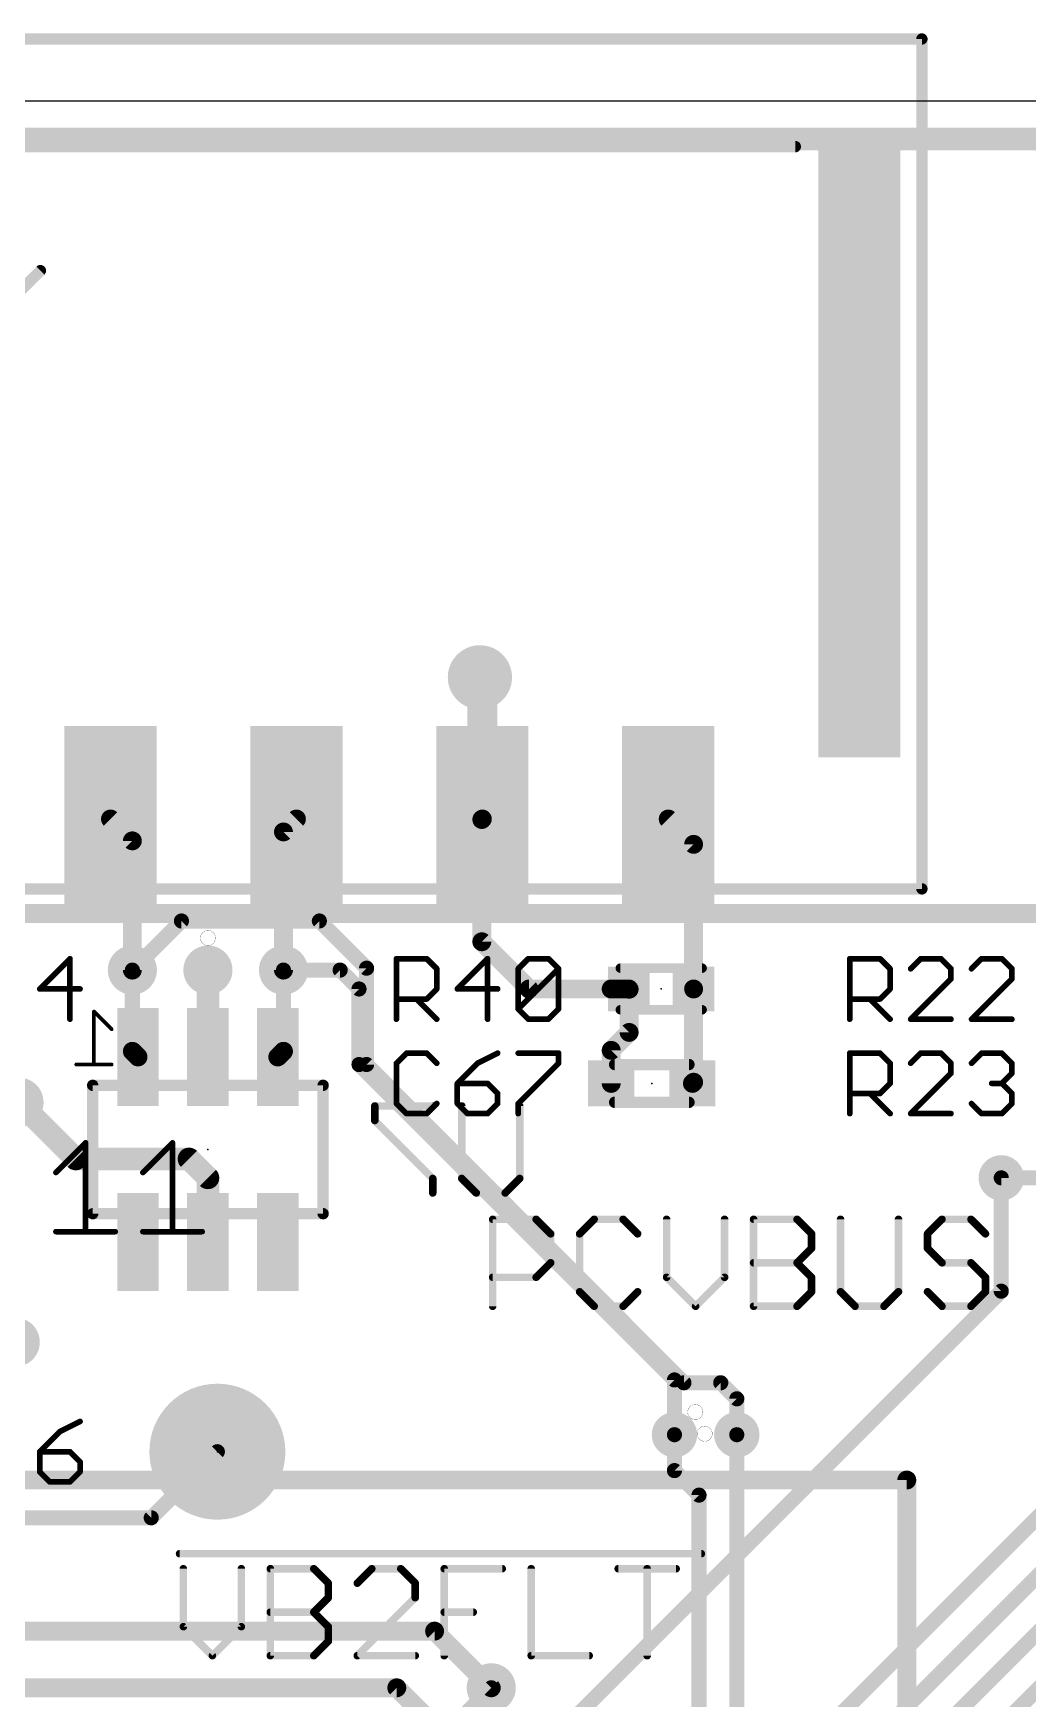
# Model space of a CAD drawing. Extents: x -18 to 144, y -21 to 125.
# Drawn here: x 61.41 to 74.78, y 83.93 to 106.32 of the extents above; entities that cross this region are included whole.
import ezdxf

# ---------------------------------------------------------------- set-up
doc = ezdxf.new("R2010")
doc.units = 0
for name, color, linetype in [('1', 22, 'CONTINUOUS'), ('114', 4, 'CONTINUOUS'), ('15', 23, 'CONTINUOUS'), ('16', 132, 'CONTINUOUS'), ('17', 1, 'CONTINUOUS'), ('18', 110, 'CONTINUOUS'), ('2', 110, 'CONTINUOUS'), ('20', 53, 'CONTINUOUS'), ('21', 253, 'CONTINUOUS'), ('22', 251, 'CONTINUOUS'), ('23', 53, 'CONTINUOUS'), ('24', 53, 'CONTINUOUS'), ('25', 253, 'CONTINUOUS'), ('27', 252, 'CONTINUOUS'), ('28', 251, 'CONTINUOUS')]:
    doc.layers.add(name, color=color, linetype=linetype)

# ---------------------------------------------------------------- blocks, each defined once
blk = doc.blocks.new('ROUNDP')
at = {"const_width": 0.5}
blk.add_lwpolyline([(0, -0.25, 1), (0, 0.25, 1), (0, -0.25)], format="xyb", dxfattribs=at)
blk = doc.blocks.new('RECT')
blk.add_solid([(-0.5, -0.5), (0.5, -0.5), (-0.5, 0.5), (0.5, 0.5)])
blk = doc.blocks.new('ROUNDV')
at = {"const_width": 0.5}
blk.add_lwpolyline([(0, -0.25, 1), (0, 0.25, 1), (0, -0.25)], format="xyb", dxfattribs=at)

msp = doc.modelspace()

# ---------------------------------------------------------------- linework, layer by layer
at = {"layer": '1'}
for points, const_width in [([(67.444, 97.6306), (67.4116, 97.663)], 0.4064), ([(67.444, 95.758), (67.444, 97.6306)], 0.4064), ([(62.738, 95.464), (62.444, 95.758)], 0.254), ([(64.77, 95.584), (64.944, 95.758)], 0.254), ([(67.437, 95.751), (67.444, 95.758)], 0.254), ([(67.437, 94.107), (67.437, 95.751)], 0.254), ([(70.285, 95.417), (69.944, 95.758)], 0.254), ([(64.77, 93.726), (64.77, 95.584)], 0.254), ([(62.738, 93.726), (62.738, 95.464)], 0.254), ([(70.285, 93.472), (70.285, 95.417)], 0.254), ([(68.072, 93.472), (67.437, 94.107)], 0.254), ([(64.77, 93.726), (65.532, 93.726)], 0.2032), ([(65.532, 93.726), (65.786, 93.472)], 0.2032), ([(65.786, 93.472), (65.786, 92.456)], 0.2032), ([(69.415, 93.472), (68.072, 93.472)], 0.254), ([(69.415, 93.472), (69.1769, 93.472)], 0.254), ([(69.4182, 93.4688), (69.415, 93.472)], 0.254), ([(69.4182, 92.8878), (69.4182, 93.4688)], 0.254), ([(70.285, 93.472), (70.285, 92.2179)], 0.254), ([(69.1769, 92.6465), (69.4182, 92.8878)], 0.254), ([(69.1769, 92.202), (69.1769, 92.6465)], 0.254), ([(65.786, 92.456), (70.0278, 88.2142)], 0.2032), ([(70.285, 92.2179), (70.2691, 92.202)], 0.254), ([(74.422, 90.932), (74.93, 90.932)], 0.2032), ([(70.0278, 88.2142), (70.0278, 87.4776)], 0.2032), ([(63.881, 87.249), (62.992, 86.36)], 0.2032), ([(62.992, 86.36), (58.3692, 86.36)], 0.2032)]:
    msp.add_lwpolyline(points, dxfattribs=dict(at, const_width=const_width))
for points, const_width in [([(67.4834, 97.7348, 1), (67.3398, 97.5912)], 0.2032), ([(67.5456, 97.6306, 1), (67.3424, 97.6306)], 0.2032), ([(67.3722, 97.5588, 1), (67.5158, 97.7024)], 0.2032), ([(62.4889, 95.8029, 1), (62.3991, 95.7131)], 0.127), ([(64.9889, 95.7131, 1), (64.8991, 95.8029)], 0.127), ([(67.3424, 95.758, 1), (67.5456, 95.758)], 0.2032), ([(67.5005, 95.751, 1), (67.3735, 95.751)], 0.127), ([(67.4889, 95.7131, 1), (67.3991, 95.8029)], 0.127), ([(69.9889, 95.8029, 1), (69.8991, 95.7131)], 0.127), ([(64.8335, 95.584, 1), (64.7065, 95.584)], 0.127), ([(64.7251, 95.6289, 1), (64.8149, 95.5391)], 0.127), ([(67.3921, 95.7959, 1), (67.4819, 95.7061)], 0.127), ([(62.8015, 95.464, 1), (62.6745, 95.464)], 0.127), ([(62.6931, 95.4191, 1), (62.7829, 95.5089)], 0.127), ([(70.3485, 95.417, 1), (70.2215, 95.417)], 0.127), ([(70.2401, 95.3721, 1), (70.3299, 95.4619)], 0.127), ([(67.4819, 94.1519, 1), (67.3921, 94.0621)], 0.127), ([(67.3735, 94.107, 1), (67.5005, 94.107)], 0.127), ([(62.6745, 93.726, 1), (62.8015, 93.726)], 0.127), ([(64.7065, 93.726, 1), (64.8335, 93.726)], 0.127), ([(64.77, 93.7768, 1), (64.77, 93.6752)], 0.1016), ([(65.5679, 93.7619, 1), (65.4961, 93.6901)], 0.1016), ([(65.532, 93.6752, 1), (65.532, 93.7768)], 0.1016), ([(65.8368, 93.472, 1), (65.7352, 93.472)], 0.1016), ([(65.7501, 93.4361, 1), (65.8219, 93.5079)], 0.1016), ([(68.072, 93.5355, 1), (68.072, 93.4085)], 0.127), ([(68.0271, 93.4271, 1), (68.1169, 93.5169)], 0.127), ([(69.1769, 93.5355, 1), (69.1769, 93.4085)], 0.127), ([(69.4599, 93.5169, 1), (69.3701, 93.4271)], 0.127), ([(69.4817, 93.4688, 1), (69.3547, 93.4688)], 0.127), ([(69.3733, 93.4239, 1), (69.4631, 93.5137)], 0.127), ([(69.415, 93.4085, 1), (69.415, 93.5355)], 0.127), ([(69.415, 93.4085, 1), (69.415, 93.5355)], 0.127), ([(70.3485, 93.472, 1), (70.2215, 93.472)], 0.127), ([(70.2215, 93.472, 1), (70.3485, 93.472)], 0.127), ([(69.3547, 92.8878, 1), (69.4817, 92.8878)], 0.127), ([(69.4631, 92.8429, 1), (69.3733, 92.9327)], 0.127), ([(69.2404, 92.6465, 1), (69.1134, 92.6465)], 0.127), ([(69.132, 92.6914, 1), (69.2218, 92.6016)], 0.127), ([(65.8219, 92.4919, 1), (65.7501, 92.4201)], 0.1016), ([(65.7352, 92.456, 1), (65.8368, 92.456)], 0.1016), ([(70.2242, 92.2469, 1), (70.314, 92.1571)], 0.127), ([(70.2215, 92.2179, 1), (70.3485, 92.2179)], 0.127), ([(70.3299, 92.173, 1), (70.2401, 92.2628)], 0.127), ([(69.1134, 92.202, 1), (69.2404, 92.202)], 0.127), ([(74.422, 90.9828, 1), (74.422, 90.8812)], 0.1016), ([(70.0786, 88.2142, 1), (69.977, 88.2142)], 0.1016), ([(69.9919, 88.1783, 1), (70.0637, 88.2501)], 0.1016), ([(63.9169, 87.2131, 1), (63.8451, 87.2849)], 0.1016), ([(69.977, 87.4776, 1), (70.0786, 87.4776)], 0.1016), ([(62.992, 86.3092, 1), (62.992, 86.4108)], 0.1016), ([(62.9561, 86.3959, 1), (63.0279, 86.3241)], 0.1016)]:
    msp.add_lwpolyline(points, format="xyb", dxfattribs=dict(at, const_width=const_width))
at = {"layer": '114', "const_width": 0.0025}
for points in [[(63.754, 94.0562, 1), (63.754, 94.2594, 1), (63.754, 94.0562)], [(70.3072, 87.6808, 1), (70.3072, 87.884, 1), (70.3072, 87.6808)], [(70.4342, 87.3887, 1), (70.4342, 87.5919, 1), (70.4342, 87.3887)]]:
    msp.add_lwpolyline(points, format="xyb", dxfattribs=at)
at = {"layer": '15'}
for points, const_width in [([(85.09, 94.488), (7.62, 94.488)], 0.254), ([(70.0278, 87.4776), (70.0278, 86.995)], 0.2032), ([(70.866, 87.4776), (70.866, 67.056)], 0.2032), ([(36.068, 86.868), (73.152, 86.868)], 0.254), ([(70.0278, 86.995), (70.358, 86.6648)], 0.2032), ([(73.152, 86.868), (73.152, 66.04)], 0.254), ([(70.358, 86.6648), (70.358, 67.564)], 0.2032), ([(58.4708, 84.836), (66.802, 84.836)], 0.254), ([(66.802, 84.836), (67.564, 84.074)], 0.254), ([(58.3184, 84.074), (66.294, 84.074)], 0.254), ([(66.294, 84.074), (68.834, 81.534)], 0.254)]:
    msp.add_lwpolyline(points, dxfattribs=dict(at, const_width=const_width))
for points, const_width in [([(70.0786, 87.4776, 1), (69.977, 87.4776)], 0.1016), ([(70.9168, 87.4776, 1), (70.8152, 87.4776)], 0.1016), ([(70.0637, 87.0309, 1), (69.9919, 86.9591)], 0.1016), ([(69.977, 86.995, 1), (70.0786, 86.995)], 0.1016), ([(73.2155, 86.868, 1), (73.0885, 86.868)], 0.127), ([(73.152, 86.8045, 1), (73.152, 86.9315)], 0.127), ([(70.4088, 86.6648, 1), (70.3072, 86.6648)], 0.1016), ([(70.3221, 86.6289, 1), (70.3939, 86.7007)], 0.1016), ([(66.8469, 84.8809, 1), (66.7571, 84.7911)], 0.127), ([(66.802, 84.7725, 1), (66.802, 84.8995)], 0.127), ([(66.3389, 84.1189, 1), (66.2491, 84.0291)], 0.127), ([(66.294, 84.0105, 1), (66.294, 84.1375)], 0.127), ([(67.5191, 84.0291, 1), (67.6089, 84.1189)], 0.127)]:
    msp.add_lwpolyline(points, format="xyb", dxfattribs=dict(at, const_width=const_width))
at = {"layer": '16'}
for points, const_width in [([(62.738, 93.726), (63.3984, 94.3864)], 0.2032), ([(63.3984, 94.3864), (65.2526, 94.3864)], 0.2032), ([(65.2526, 94.3864), (65.8876, 93.7514)], 0.2032), ([(63.754, 92.5576), (63.754, 93.726)], 0.3048), ([(65.8876, 93.7514), (65.8876, 92.456)], 0.2032), ([(62.738, 92.6338), (62.738, 93.726)], 0.2032), ([(64.77, 92.6338), (64.77, 93.726)], 0.2032), ([(62.8142, 92.5576), (62.738, 92.6338)], 0.254), ([(64.6938, 92.5576), (64.77, 92.6338)], 0.254), ([(65.8876, 92.456), (70.1548, 88.1761)], 0.2032), ([(61.976, 91.186), (61.214, 91.948)], 0.3048), ([(63.5, 91.186), (61.976, 91.186)], 0.3048), ([(63.754, 90.932), (63.5, 91.186)], 0.3048), ([(63.754, 90.0684), (63.754, 90.932)], 0.3048), ([(74.422, 89.408), (74.422, 90.932)], 0.2032), ([(62.738, 77.724), (74.422, 89.408)], 0.2032), ([(66.4464, 77.9018), (77.6986, 89.154)], 0.2032), ([(66.294, 76.962), (78.232, 88.9)], 0.2032), ([(65.6336, 75.5396), (78.74, 88.646)], 0.2032), ([(65.4812, 74.6252), (79.3496, 88.4936)], 0.2032), ([(70.1548, 88.1761), (70.6501, 88.1761)], 0.2032), ([(70.6501, 88.1761), (70.866, 87.9602)], 0.2032), ([(70.866, 87.9602), (70.866, 87.4776)], 0.2032), ([(67.564, 84.074), (62.484, 78.994)], 0.2032)]:
    msp.add_lwpolyline(points, dxfattribs=dict(at, const_width=const_width))
for points, const_width in [([(63.3984, 94.4372, 1), (63.3984, 94.3356)], 0.1016), ([(63.4343, 94.3505, 1), (63.3625, 94.4223)], 0.1016), ([(65.2885, 94.4223, 1), (65.2167, 94.3505)], 0.1016), ([(65.2526, 94.3356, 1), (65.2526, 94.4372)], 0.1016), ([(63.8302, 93.726, 1), (63.6778, 93.726)], 0.1524), ([(65.9384, 93.7514, 1), (65.8368, 93.7514)], 0.1016), ([(62.7888, 93.726, 1), (62.6872, 93.726)], 0.1016), ([(62.7021, 93.7619, 1), (62.7739, 93.6901)], 0.1016), ([(64.8208, 93.726, 1), (64.7192, 93.726)], 0.1016), ([(65.8517, 93.7155, 1), (65.9235, 93.7873)], 0.1016), ([(62.7829, 92.6787, 1), (62.6931, 92.5889)], 0.127), ([(64.8149, 92.5889, 1), (64.7251, 92.6787)], 0.127), ([(62.6872, 92.6338, 1), (62.7888, 92.6338)], 0.1016), ([(62.7693, 92.5127, 1), (62.8591, 92.6025)], 0.127), ([(63.6778, 92.5576, 1), (63.8302, 92.5576)], 0.1524), ([(64.6489, 92.6025, 1), (64.7387, 92.5127)], 0.127), ([(64.7192, 92.6338, 1), (64.8208, 92.6338)], 0.1016), ([(65.9236, 92.4919, 1), (65.8516, 92.4201)], 0.1016), ([(65.8368, 92.456, 1), (65.9384, 92.456)], 0.1016), ([(61.976, 91.2622, 1), (61.976, 91.1098)], 0.1524), ([(61.9221, 91.1321, 1), (62.0299, 91.2399)], 0.1524), ([(63.5539, 91.2399, 1), (63.4461, 91.1321)], 0.1524), ([(63.5, 91.1098, 1), (63.5, 91.2622)], 0.1524), ([(63.8302, 90.932, 1), (63.6778, 90.932)], 0.1524), ([(63.7001, 90.8781, 1), (63.8079, 90.9859)], 0.1524), ([(74.4728, 90.932, 1), (74.3712, 90.932)], 0.1016), ([(63.6778, 90.0684, 1), (63.8302, 90.0684)], 0.1524), ([(74.3712, 89.408, 1), (74.4728, 89.408)], 0.1016), ([(74.4579, 89.3721, 1), (74.3861, 89.4439)], 0.1016), ([(70.1548, 88.2269, 1), (70.1548, 88.1253)], 0.1016), ([(70.1188, 88.1402, 1), (70.1908, 88.212)], 0.1016), ([(70.686, 88.212, 1), (70.6142, 88.1402)], 0.1016), ([(70.6501, 88.1253, 1), (70.6501, 88.2269)], 0.1016), ([(70.9168, 87.9602, 1), (70.8152, 87.9602)], 0.1016), ([(70.8301, 87.9243, 1), (70.9019, 87.9961)], 0.1016), ([(70.8152, 87.4776, 1), (70.9168, 87.4776)], 0.1016), ([(67.5999, 84.0381, 1), (67.5281, 84.1099)], 0.1016)]:
    msp.add_lwpolyline(points, format="xyb", dxfattribs=dict(at, const_width=const_width))
at = {"layer": '2', "const_width": 0.3048}
msp.add_lwpolyline([(0.508, 104.902), (97.282, 104.902)], dxfattribs=at)
at = {"layer": '20'}
msp.add_line((97.79, 105.41), (0, 105.41), dxfattribs=at)
at = {"layer": '21'}
for points, const_width in [([(73.3552, 106.2482), (57.1246, 106.2482)], 0.1524), ([(73.3552, 94.8182), (73.3552, 106.2482)], 0.1524), ([(71.6534, 104.8004), (58.8518, 104.8004)], 0.1524), ([(57.1246, 94.8182), (73.3552, 94.8182)], 0.1524), ([(69.3, 93.752), (70.4, 93.752)], 0.127), ([(69.3, 93.192), (70.4, 93.192)], 0.127), ([(70.223, 92.456), (69.223, 92.456)], 0.1524), ([(69.223, 91.948), (70.223, 91.948)], 0.1524), ([(67.5834, 89.2048), (67.5834, 90.3742)], 0.1016), ([(67.5834, 90.3742), (68.1681, 90.3742)], 0.1016), ([(68.1681, 90.3742), (68.363, 90.1793)], 0.1016), ([(68.9477, 90.3742), (68.7528, 90.1793)], 0.1016), ([(69.3375, 90.3742), (68.9477, 90.3742)], 0.1016), ([(69.5324, 90.1793), (69.3375, 90.3742)], 0.1016), ([(69.9222, 90.3742), (69.9222, 89.5946)], 0.1016), ([(70.7018, 89.5946), (70.7018, 90.3742)], 0.1016), ([(71.0916, 89.2048), (71.0916, 90.3742)], 0.1016), ([(71.0916, 90.3742), (71.6763, 90.3742)], 0.1016), ([(71.6763, 90.3742), (71.8712, 90.1793)], 0.1016), ([(72.261, 90.3742), (72.261, 89.3997)], 0.1016), ([(73.0406, 89.3997), (73.0406, 90.3742)], 0.1016), ([(73.6253, 90.3742), (73.4304, 90.1793)], 0.1016), ([(74.0151, 90.3742), (73.6253, 90.3742)], 0.1016), ([(74.21, 90.1793), (74.0151, 90.3742)], 0.1016), ([(68.363, 90.1793), (68.363, 89.7895)], 0.1016), ([(68.7528, 90.1793), (68.7528, 89.3997)], 0.1016), ([(71.8712, 90.1793), (71.8712, 89.9844)], 0.1016), ([(73.4304, 90.1793), (73.4304, 89.9844)], 0.1016), ([(68.363, 89.7895), (68.1681, 89.5946)], 0.1016), ([(71.0916, 89.7895), (71.6763, 89.7895)], 0.1016), ([(71.8712, 89.9844), (71.6763, 89.7895)], 0.1016), ([(71.6763, 89.7895), (71.8712, 89.5946)], 0.1016), ([(73.4304, 89.9844), (73.6253, 89.7895)], 0.1016), ([(73.6253, 89.7895), (74.0151, 89.7895)], 0.1016), ([(74.0151, 89.7895), (74.21, 89.5946)], 0.1016), ([(68.1681, 89.5946), (67.5834, 89.5946)], 0.1016), ([(69.9222, 89.5946), (70.312, 89.2048)], 0.1016), ([(70.312, 89.2048), (70.7018, 89.5946)], 0.1016), ([(71.8712, 89.5946), (71.8712, 89.3997)], 0.1016), ([(74.21, 89.5946), (74.21, 89.3997)], 0.1016), ([(68.7528, 89.3997), (68.9477, 89.2048)], 0.1016), ([(69.3375, 89.2048), (69.5324, 89.3997)], 0.1016), ([(71.8712, 89.3997), (71.6763, 89.2048)], 0.1016), ([(72.261, 89.3997), (72.4559, 89.2048)], 0.1016), ([(72.8457, 89.2048), (73.0406, 89.3997)], 0.1016), ([(73.6253, 89.2048), (73.4304, 89.3997)], 0.1016), ([(74.21, 89.3997), (74.0151, 89.2048)], 0.1016), ([(68.9477, 89.2048), (69.3375, 89.2048)], 0.1016), ([(71.6763, 89.2048), (71.0916, 89.2048)], 0.1016), ([(72.4559, 89.2048), (72.8457, 89.2048)], 0.1016), ([(74.0151, 89.2048), (73.6253, 89.2048)], 0.1016), ([(63.373, 85.8774), (70.3894, 85.8774)], 0.1016), ([(63.4238, 85.6752), (63.4238, 84.8956)], 0.1016), ([(64.2034, 84.8956), (64.2034, 85.6752)], 0.1016), ([(64.5932, 84.5058), (64.5932, 85.6752)], 0.1016), ([(64.5932, 85.6752), (65.1779, 85.6752)], 0.1016), ([(65.1779, 85.6752), (65.3728, 85.4803)], 0.1016), ([(65.9575, 85.6752), (65.7626, 85.4803)], 0.1016), ([(66.3473, 85.6752), (65.9575, 85.6752)], 0.1016), ([(66.5422, 85.4803), (66.3473, 85.6752)], 0.1016), ([(66.932, 84.5058), (66.932, 85.6752)], 0.1016), ([(66.932, 85.6752), (67.7116, 85.6752)], 0.1016), ([(68.1014, 85.6752), (68.1014, 84.5058)], 0.1016), ([(69.2708, 85.6752), (70.0504, 85.6752)], 0.1016), ([(69.6606, 84.5058), (69.6606, 85.6752)], 0.1016), ([(65.3728, 85.2854), (65.1779, 85.0905)], 0.1016), ([(65.3728, 85.4803), (65.3728, 85.2854)], 0.1016), ([(65.7626, 84.5058), (66.5422, 85.2854)], 0.1016), ([(66.5422, 85.2854), (66.5422, 85.4803)], 0.1016), ([(64.5932, 85.0905), (65.1779, 85.0905)], 0.1016), ([(65.1779, 85.0905), (65.3728, 84.8956)], 0.1016), ([(66.932, 85.0905), (67.3218, 85.0905)], 0.1016), ([(63.4238, 84.8956), (63.8136, 84.5058)], 0.1016), ([(63.8136, 84.5058), (64.2034, 84.8956)], 0.1016), ([(65.3728, 84.8956), (65.3728, 84.7007)], 0.1016), ([(65.3728, 84.7007), (65.1779, 84.5058)], 0.1016), ([(65.1779, 84.5058), (64.5932, 84.5058)], 0.1016), ([(66.5422, 84.5058), (65.7626, 84.5058)], 0.1016), ([(68.1014, 84.5058), (68.881, 84.5058)], 0.1016)]:
    msp.add_lwpolyline(points, dxfattribs=dict(at, const_width=const_width))
for points, const_width in [([(73.3933, 106.2482, 1), (73.3171, 106.2482)], 0.0762), ([(73.3552, 106.2101, 1), (73.3552, 106.2863)], 0.0762), ([(71.6534, 104.7623, 1), (71.6534, 104.8385)], 0.0762), ([(73.3171, 94.8182, 1), (73.3933, 94.8182)], 0.0762), ([(73.3552, 94.7801, 1), (73.3552, 94.8563)], 0.0762), ([(69.3, 93.7838, 1), (69.3, 93.7203)], 0.0635), ([(70.4, 93.7203, 1), (70.4, 93.7838)], 0.0635), ([(69.3, 93.2238, 1), (69.3, 93.1603)], 0.0635), ([(70.4, 93.1603, 1), (70.4, 93.2238)], 0.0635), ([(69.223, 92.4941, 1), (69.223, 92.4179)], 0.0762), ([(70.223, 92.4179, 1), (70.223, 92.4941)], 0.0762), ([(69.223, 91.9861, 1), (69.223, 91.9099)], 0.0762), ([(70.223, 91.9099, 1), (70.223, 91.9861)], 0.0762), ([(67.6088, 90.3742, 1), (67.558, 90.3742)], 0.0508), ([(67.5834, 90.3996, 1), (67.5834, 90.3488)], 0.0508), ([(68.1861, 90.3922, 1), (68.1501, 90.3562)], 0.0508), ([(68.1681, 90.3488, 1), (68.1681, 90.3996)], 0.0508), ([(68.9477, 90.3996, 1), (68.9477, 90.3488)], 0.0508), ([(68.9657, 90.3562, 1), (68.9297, 90.3922)], 0.0508), ([(69.3555, 90.3922, 1), (69.3195, 90.3562)], 0.0508), ([(69.3375, 90.3488, 1), (69.3375, 90.3996)], 0.0508), ([(69.9476, 90.3742, 1), (69.8968, 90.3742)], 0.0508), ([(70.7272, 90.3742, 1), (70.6764, 90.3742)], 0.0508), ([(71.117, 90.3742, 1), (71.0662, 90.3742)], 0.0508), ([(71.0916, 90.3996, 1), (71.0916, 90.3488)], 0.0508), ([(71.6943, 90.3922, 1), (71.6583, 90.3562)], 0.0508), ([(71.6763, 90.3488, 1), (71.6763, 90.3996)], 0.0508), ([(72.2864, 90.3742, 1), (72.2356, 90.3742)], 0.0508), ([(73.066, 90.3742, 1), (73.0152, 90.3742)], 0.0508), ([(73.6253, 90.3996, 1), (73.6253, 90.3488)], 0.0508), ([(73.6432, 90.3562, 1), (73.6073, 90.3922)], 0.0508), ([(74.033, 90.3922, 1), (73.9971, 90.3562)], 0.0508), ([(74.0151, 90.3488, 1), (74.0151, 90.3996)], 0.0508), ([(68.3884, 90.1793, 1), (68.3376, 90.1793)], 0.0508), ([(68.345, 90.1613, 1), (68.381, 90.1973)], 0.0508), ([(68.7348, 90.1973, 1), (68.7708, 90.1613)], 0.0508), ([(68.7782, 90.1793, 1), (68.7274, 90.1793)], 0.0508), ([(69.5144, 90.1613, 1), (69.5504, 90.1973)], 0.0508), ([(71.8966, 90.1793, 1), (71.8458, 90.1793)], 0.0508), ([(71.8532, 90.1613, 1), (71.8892, 90.1973)], 0.0508), ([(73.4124, 90.1973, 1), (73.4483, 90.1613)], 0.0508), ([(73.4558, 90.1793, 1), (73.405, 90.1793)], 0.0508), ([(74.192, 90.1613, 1), (74.2279, 90.1973)], 0.0508), ([(68.3376, 89.7895, 1), (68.3884, 89.7895)], 0.0508), ([(68.381, 89.7715, 1), (68.345, 89.8075)], 0.0508), ([(71.0916, 89.8149, 1), (71.0916, 89.7641)], 0.0508), ([(71.6943, 89.8075, 1), (71.6583, 89.7715)], 0.0508), ([(71.6583, 89.8075, 1), (71.6943, 89.7715)], 0.0508), ([(71.6763, 89.7641, 1), (71.6763, 89.8149)], 0.0508), ([(71.8458, 89.9844, 1), (71.8966, 89.9844)], 0.0508), ([(71.8892, 89.9664, 1), (71.8532, 90.0024)], 0.0508), ([(73.4483, 90.0024, 1), (73.4124, 89.9664)], 0.0508), ([(73.405, 89.9844, 1), (73.4558, 89.9844)], 0.0508), ([(73.6253, 89.8149, 1), (73.6253, 89.7641)], 0.0508), ([(73.6073, 89.7715, 1), (73.6432, 89.8075)], 0.0508), ([(74.033, 89.8075, 1), (73.9971, 89.7715)], 0.0508), ([(74.0151, 89.7641, 1), (74.0151, 89.8149)], 0.0508), ([(67.5834, 89.62, 1), (67.5834, 89.5692)], 0.0508), ([(68.1501, 89.6126, 1), (68.1861, 89.5766)], 0.0508), ([(68.1681, 89.5692, 1), (68.1681, 89.62)], 0.0508), ([(69.9402, 89.6126, 1), (69.9042, 89.5766)], 0.0508), ([(69.8968, 89.5946, 1), (69.9476, 89.5946)], 0.0508), ([(70.6764, 89.5946, 1), (70.7272, 89.5946)], 0.0508), ([(70.7198, 89.5766, 1), (70.6838, 89.6126)], 0.0508), ([(71.8966, 89.5946, 1), (71.8458, 89.5946)], 0.0508), ([(71.8532, 89.5766, 1), (71.8892, 89.6126)], 0.0508), ([(74.2354, 89.5946, 1), (74.1846, 89.5946)], 0.0508), ([(74.192, 89.5766, 1), (74.2279, 89.6126)], 0.0508), ([(68.7708, 89.4177, 1), (68.7348, 89.3817)], 0.0508), ([(68.7274, 89.3997, 1), (68.7782, 89.3997)], 0.0508), ([(69.5504, 89.3817, 1), (69.5144, 89.4177)], 0.0508), ([(71.8458, 89.3997, 1), (71.8966, 89.3997)], 0.0508), ([(71.8892, 89.3817, 1), (71.8532, 89.4177)], 0.0508), ([(72.279, 89.4177, 1), (72.243, 89.3817)], 0.0508), ([(72.2356, 89.3997, 1), (72.2864, 89.3997)], 0.0508), ([(73.0152, 89.3997, 1), (73.066, 89.3997)], 0.0508), ([(73.0585, 89.3817, 1), (73.0226, 89.4177)], 0.0508), ([(73.4483, 89.4177, 1), (73.4124, 89.3817)], 0.0508), ([(74.1846, 89.3997, 1), (74.2354, 89.3997)], 0.0508), ([(74.2279, 89.3817, 1), (74.192, 89.4177)], 0.0508), ([(67.558, 89.2048, 1), (67.6088, 89.2048)], 0.0508), ([(68.9477, 89.2302, 1), (68.9477, 89.1794)], 0.0508), ([(68.9297, 89.1868, 1), (68.9657, 89.2228)], 0.0508), ([(69.3195, 89.2228, 1), (69.3555, 89.1868)], 0.0508), ([(69.3375, 89.1794, 1), (69.3375, 89.2302)], 0.0508), ([(70.294, 89.2228, 1), (70.33, 89.1868)], 0.0508), ([(70.294, 89.1868, 1), (70.33, 89.2228)], 0.0508), ([(71.0916, 89.2302, 1), (71.0916, 89.1794)], 0.0508), ([(71.0662, 89.2048, 1), (71.117, 89.2048)], 0.0508), ([(71.6583, 89.2228, 1), (71.6943, 89.1868)], 0.0508), ([(71.6763, 89.1794, 1), (71.6763, 89.2302)], 0.0508), ([(72.4559, 89.2302, 1), (72.4559, 89.1794)], 0.0508), ([(72.4379, 89.1868, 1), (72.4738, 89.2228)], 0.0508), ([(72.8277, 89.2228, 1), (72.8636, 89.1868)], 0.0508), ([(72.8457, 89.1794, 1), (72.8457, 89.2302)], 0.0508), ([(73.6253, 89.2302, 1), (73.6253, 89.1794)], 0.0508), ([(73.6073, 89.1868, 1), (73.6432, 89.2228)], 0.0508), ([(73.9971, 89.2228, 1), (74.033, 89.1868)], 0.0508), ([(74.0151, 89.1794, 1), (74.0151, 89.2302)], 0.0508), ([(63.373, 85.9028, 1), (63.373, 85.852)], 0.0508), ([(70.3894, 85.852, 1), (70.3894, 85.9028)], 0.0508), ([(63.4492, 85.6752, 1), (63.3984, 85.6752)], 0.0508), ([(64.2288, 85.6752, 1), (64.178, 85.6752)], 0.0508), ([(64.6186, 85.6752, 1), (64.5678, 85.6752)], 0.0508), ([(64.5932, 85.7006, 1), (64.5932, 85.6498)], 0.0508), ([(65.1959, 85.6932, 1), (65.1599, 85.6572)], 0.0508), ([(65.1779, 85.6498, 1), (65.1779, 85.7006)], 0.0508), ([(65.9575, 85.7006, 1), (65.9575, 85.6498)], 0.0508), ([(65.9755, 85.6572, 1), (65.9395, 85.6932)], 0.0508), ([(66.3653, 85.6932, 1), (66.3293, 85.6572)], 0.0508), ([(66.3473, 85.6498, 1), (66.3473, 85.7006)], 0.0508), ([(66.9574, 85.6752, 1), (66.9066, 85.6752)], 0.0508), ([(66.932, 85.7006, 1), (66.932, 85.6498)], 0.0508), ([(67.7116, 85.6498, 1), (67.7116, 85.7006)], 0.0508), ([(68.1268, 85.6752, 1), (68.076, 85.6752)], 0.0508), ([(69.2708, 85.7006, 1), (69.2708, 85.6498)], 0.0508), ([(69.686, 85.6752, 1), (69.6352, 85.6752)], 0.0508), ([(70.0504, 85.6498, 1), (70.0504, 85.7006)], 0.0508), ([(65.3982, 85.4803, 1), (65.3474, 85.4803)], 0.0508), ([(65.3548, 85.4623, 1), (65.3908, 85.4983)], 0.0508), ([(65.3908, 85.2674, 1), (65.3548, 85.3034)], 0.0508), ([(65.7446, 85.4983, 1), (65.7806, 85.4623)], 0.0508), ([(66.5676, 85.4803, 1), (66.5168, 85.4803)], 0.0508), ([(66.5242, 85.4623, 1), (66.5602, 85.4983)], 0.0508), ([(66.5602, 85.2674, 1), (66.5242, 85.3034)], 0.0508), ([(64.5932, 85.1159, 1), (64.5932, 85.0651)], 0.0508), ([(65.1959, 85.1085, 1), (65.1599, 85.0725)], 0.0508), ([(65.1599, 85.1085, 1), (65.1959, 85.0725)], 0.0508), ([(65.1779, 85.0651, 1), (65.1779, 85.1159)], 0.0508), ([(65.3474, 85.2854, 1), (65.3982, 85.2854)], 0.0508), ([(66.5168, 85.2854, 1), (66.5676, 85.2854)], 0.0508), ([(66.932, 85.1159, 1), (66.932, 85.0651)], 0.0508), ([(67.3218, 85.0651, 1), (67.3218, 85.1159)], 0.0508), ([(63.4418, 84.9136, 1), (63.4058, 84.8776)], 0.0508), ([(63.3984, 84.8956, 1), (63.4492, 84.8956)], 0.0508), ([(64.178, 84.8956, 1), (64.2288, 84.8956)], 0.0508), ([(64.2214, 84.8776, 1), (64.1854, 84.9136)], 0.0508), ([(65.3982, 84.8956, 1), (65.3474, 84.8956)], 0.0508), ([(65.3548, 84.8776, 1), (65.3908, 84.9136)], 0.0508), ([(65.3474, 84.7007, 1), (65.3982, 84.7007)], 0.0508), ([(65.3908, 84.6827, 1), (65.3548, 84.7187)], 0.0508), ([(63.7956, 84.5238, 1), (63.8316, 84.4878)], 0.0508), ([(63.7956, 84.4878, 1), (63.8316, 84.5238)], 0.0508), ([(64.5932, 84.5312, 1), (64.5932, 84.4804)], 0.0508), ([(64.5678, 84.5058, 1), (64.6186, 84.5058)], 0.0508), ([(65.1599, 84.5238, 1), (65.1959, 84.4878)], 0.0508), ([(65.1779, 84.4804, 1), (65.1779, 84.5312)], 0.0508), ([(65.7446, 84.5238, 1), (65.7806, 84.4878)], 0.0508), ([(65.7626, 84.5312, 1), (65.7626, 84.4804)], 0.0508), ([(66.5422, 84.4804, 1), (66.5422, 84.5312)], 0.0508), ([(66.9066, 84.5058, 1), (66.9574, 84.5058)], 0.0508), ([(68.1014, 84.5312, 1), (68.1014, 84.4804)], 0.0508), ([(68.076, 84.5058, 1), (68.1268, 84.5058)], 0.0508), ([(68.881, 84.4804, 1), (68.881, 84.5312)], 0.0508), ([(69.6352, 84.5058, 1), (69.686, 84.5058)], 0.0508)]:
    msp.add_lwpolyline(points, format="xyb", dxfattribs=dict(at, const_width=const_width))
at = {"layer": '22'}
for points, const_width in [([(62.4586, 92.9305), (62.2213, 93.1678)], 0.0508), ([(62.2213, 93.1678), (62.2213, 92.456)], 0.0508), ([(62.4586, 92.456), (61.9841, 92.456)], 0.0508), ([(62.2046, 90.4494), (62.2046, 92.1766)], 0.1524), ([(62.2046, 92.1766), (65.3034, 92.1766)], 0.1524), ([(65.3034, 92.1766), (65.3034, 90.4494)], 0.1524), ([(65.3034, 90.4494), (62.2046, 90.4494)], 0.1524)]:
    msp.add_lwpolyline(points, dxfattribs=dict(at, const_width=const_width))
for points, const_width in [([(62.234, 93.1678, 1), (62.2086, 93.1678)], 0.0254), ([(62.2303, 93.1768, 1), (62.2124, 93.1588)], 0.0254), ([(62.4496, 92.9216, 1), (62.4676, 92.9395)], 0.0254), ([(61.9841, 92.4687, 1), (61.9841, 92.4433)], 0.0254), ([(62.2086, 92.456, 1), (62.234, 92.456)], 0.0254), ([(62.4586, 92.4433, 1), (62.4586, 92.4687)], 0.0254), ([(62.2427, 92.1766, 1), (62.1665, 92.1766)], 0.0762), ([(62.2046, 92.2147, 1), (62.2046, 92.1385)], 0.0762), ([(65.3415, 92.1766, 1), (65.2653, 92.1766)], 0.0762), ([(65.3034, 92.1385, 1), (65.3034, 92.2147)], 0.0762), ([(62.2046, 90.4875, 1), (62.2046, 90.4113)], 0.0762), ([(62.1665, 90.4494, 1), (62.2427, 90.4494)], 0.0762), ([(65.2653, 90.4494, 1), (65.3415, 90.4494)], 0.0762), ([(65.3034, 90.4113, 1), (65.3034, 90.4875)], 0.0762)]:
    msp.add_lwpolyline(points, format="xyb", dxfattribs=dict(at, const_width=const_width))
at = {"layer": '23'}
for p in [(69.85, 93.472), (69.723, 92.202), (63.881, 87.249)]:
    msp.add_point(p, dxfattribs=at)
at = {"layer": '24'}
msp.add_point((63.754, 91.313), dxfattribs=at)
at = {"layer": '25', "const_width": 0.0762}
for points in [[(66.2894, 93.0656), (66.2894, 93.8791)], [(66.2894, 93.8791), (66.6961, 93.8791)], [(66.6961, 93.8791), (66.8317, 93.7435)], [(67.5147, 93.8791), (67.1079, 93.4723)], [(67.5147, 93.0656), (67.5147, 93.8791)], [(67.9265, 93.7435), (68.0621, 93.8791)], [(68.0621, 93.8791), (68.3333, 93.8791)], [(68.3333, 93.8791), (68.4688, 93.7435)], [(72.3854, 93.0656), (72.3854, 93.8791)], [(72.3854, 93.8791), (72.7921, 93.8791)], [(72.7921, 93.8791), (72.9277, 93.7435)], [(73.3395, 93.8791), (73.2039, 93.7435)], [(73.6107, 93.8791), (73.3395, 93.8791)], [(73.7463, 93.7435), (73.6107, 93.8791)], [(74.1581, 93.8791), (74.0225, 93.7435)], [(74.4293, 93.8791), (74.1581, 93.8791)], [(74.5648, 93.7435), (74.4293, 93.8791)], [(66.8317, 93.7435), (66.8317, 93.4723)], [(67.9265, 93.2012), (67.9265, 93.7435)], [(67.9265, 93.2012), (68.4688, 93.7435)], [(68.4688, 93.7435), (68.4688, 93.2012)], [(72.9277, 93.7435), (72.9277, 93.4723)], [(73.2039, 93.0656), (73.7463, 93.6079)], [(73.7463, 93.6079), (73.7463, 93.7435)], [(74.0225, 93.0656), (74.5648, 93.6079)], [(74.5648, 93.6079), (74.5648, 93.7435)], [(66.8317, 93.4723), (66.6961, 93.3368)], [(67.1079, 93.4723), (67.6503, 93.4723)], [(72.9277, 93.4723), (72.7921, 93.3368)], [(66.6961, 93.3368), (66.2894, 93.3368)], [(66.5605, 93.3368), (66.8317, 93.0656)], [(68.0621, 93.0656), (67.9265, 93.2012)], [(68.4688, 93.2012), (68.3333, 93.0656)], [(72.7921, 93.3368), (72.3854, 93.3368)], [(72.6565, 93.3368), (72.9277, 93.0656)], [(68.3333, 93.0656), (68.0621, 93.0656)], [(73.7463, 93.0656), (73.2039, 93.0656)], [(74.5648, 93.0656), (74.0225, 93.0656)], [(72.3854, 91.7956), (72.3854, 92.6091)], [(72.3854, 92.6091), (72.7921, 92.6091)], [(72.7921, 92.6091), (72.9277, 92.4735)], [(72.9277, 92.4735), (72.9277, 92.2023)], [(73.3395, 92.6091), (73.2039, 92.4735)], [(73.6107, 92.6091), (73.3395, 92.6091)], [(73.7463, 92.4735), (73.6107, 92.6091)], [(73.7463, 92.3379), (73.7463, 92.4735)], [(74.0225, 92.4735), (74.1581, 92.6091)], [(74.1581, 92.6091), (74.4293, 92.6091)], [(74.4293, 92.6091), (74.5648, 92.4735)], [(74.5648, 92.4735), (74.5648, 92.3379)], [(73.2039, 91.7956), (73.7463, 92.3379)], [(74.5648, 92.3379), (74.4293, 92.2023)], [(72.7921, 92.0668), (72.3854, 92.0668)], [(72.6565, 92.0668), (72.9277, 91.7956)], [(72.9277, 92.2023), (72.7921, 92.0668)], [(74.4293, 92.2023), (74.2937, 92.2023)], [(74.4293, 92.2023), (74.5648, 92.0668)], [(74.5648, 92.0668), (74.5648, 91.9312)], [(73.7463, 91.7956), (73.2039, 91.7956)], [(74.1581, 91.7956), (74.0225, 91.9312)], [(74.4293, 91.7956), (74.1581, 91.7956)], [(74.5648, 91.9312), (74.4293, 91.7956)], [(62.0346, 87.6561), (61.7634, 87.5205)], [(61.7634, 87.5205), (61.4923, 87.2493)], [(61.4923, 87.2493), (61.4923, 86.9782)], [(61.899, 87.2493), (61.4923, 87.2493)], [(62.0346, 87.1138), (61.899, 87.2493)], [(62.0346, 86.9782), (62.0346, 87.1138)], [(61.4923, 86.9782), (61.6278, 86.8426)], [(61.899, 86.8426), (62.0346, 86.9782)], [(61.6278, 86.8426), (61.899, 86.8426)]]:
    msp.add_lwpolyline(points, dxfattribs=at)
at = {"layer": '25', "const_width": 0.0381}
for points in [[(66.3084, 93.8791, 1), (66.2703, 93.8791)], [(66.2894, 93.8981, 1), (66.2894, 93.86)], [(66.7096, 93.8926, 1), (66.6826, 93.8656)], [(66.6961, 93.86, 1), (66.6961, 93.8981)], [(67.5337, 93.8791, 1), (67.4956, 93.8791)], [(67.5282, 93.8656, 1), (67.5012, 93.8926)], [(68.0621, 93.8981, 1), (68.0621, 93.86)], [(68.0756, 93.8656, 1), (68.0486, 93.8926)], [(68.3467, 93.8926, 1), (68.3198, 93.8656)], [(68.3333, 93.86, 1), (68.3333, 93.8981)], [(72.4044, 93.8791, 1), (72.3663, 93.8791)], [(72.3854, 93.8981, 1), (72.3854, 93.86)], [(72.8056, 93.8926, 1), (72.7786, 93.8656)], [(72.7921, 93.86, 1), (72.7921, 93.8981)], [(73.3395, 93.8981, 1), (73.3395, 93.86)], [(73.353, 93.8656, 1), (73.3261, 93.8926)], [(73.6242, 93.8926, 1), (73.5972, 93.8656)], [(73.6107, 93.86, 1), (73.6107, 93.8981)], [(74.1581, 93.8981, 1), (74.1581, 93.86)], [(74.1716, 93.8656, 1), (74.1446, 93.8926)], [(74.4427, 93.8926, 1), (74.4158, 93.8656)], [(74.4293, 93.86, 1), (74.4293, 93.8981)], [(66.8507, 93.7435, 1), (66.8126, 93.7435)], [(66.8182, 93.73, 1), (66.8452, 93.757)], [(67.913, 93.757, 1), (67.94, 93.73)], [(67.9456, 93.7435, 1), (67.9075, 93.7435)], [(68.4879, 93.7435, 1), (68.4498, 93.7435)], [(68.4823, 93.73, 1), (68.4554, 93.757)], [(68.4554, 93.73, 1), (68.4823, 93.757)], [(72.9467, 93.7435, 1), (72.9086, 93.7435)], [(72.9142, 93.73, 1), (72.9412, 93.757)], [(73.1905, 93.757, 1), (73.2174, 93.73)], [(73.7653, 93.7435, 1), (73.7272, 93.7435)], [(73.7272, 93.6079, 1), (73.7653, 93.6079)], [(73.7328, 93.73, 1), (73.7597, 93.757)], [(73.7597, 93.5945, 1), (73.7328, 93.6214)], [(74.009, 93.757, 1), (74.036, 93.73)], [(74.5839, 93.7435, 1), (74.5458, 93.7435)], [(74.5458, 93.6079, 1), (74.5839, 93.6079)], [(74.5514, 93.73, 1), (74.5783, 93.757)], [(74.5783, 93.5945, 1), (74.5514, 93.6214)], [(66.8126, 93.4723, 1), (66.8507, 93.4723)], [(66.8452, 93.4589, 1), (66.8182, 93.4858)], [(67.1079, 93.4914, 1), (67.1079, 93.4533)], [(67.0945, 93.4858, 1), (67.1214, 93.4589)], [(67.6503, 93.4533, 1), (67.6503, 93.4914)], [(72.9086, 93.4723, 1), (72.9467, 93.4723)], [(72.9412, 93.4589, 1), (72.9142, 93.4858)], [(66.2894, 93.3558, 1), (66.2894, 93.3177)], [(66.574, 93.3502, 1), (66.5471, 93.3233)], [(66.6826, 93.3502, 1), (66.7096, 93.3233)], [(66.6961, 93.3177, 1), (66.6961, 93.3558)], [(67.94, 93.2147, 1), (67.913, 93.1877)], [(67.913, 93.2147, 1), (67.94, 93.1877)], [(67.9075, 93.2012, 1), (67.9456, 93.2012)], [(68.4498, 93.2012, 1), (68.4879, 93.2012)], [(68.4823, 93.1877, 1), (68.4554, 93.2147)], [(72.3854, 93.3558, 1), (72.3854, 93.3177)], [(72.67, 93.3502, 1), (72.6431, 93.3233)], [(72.7786, 93.3502, 1), (72.8056, 93.3233)], [(72.7921, 93.3177, 1), (72.7921, 93.3558)], [(66.2703, 93.0656, 1), (66.3084, 93.0656)], [(66.8182, 93.0521, 1), (66.8452, 93.0791)], [(67.4956, 93.0656, 1), (67.5337, 93.0656)], [(68.0621, 93.0846, 1), (68.0621, 93.0466)], [(68.0486, 93.0521, 1), (68.0756, 93.0791)], [(68.3198, 93.0791, 1), (68.3467, 93.0521)], [(68.3333, 93.0466, 1), (68.3333, 93.0846)], [(72.3663, 93.0656, 1), (72.4044, 93.0656)], [(72.9142, 93.0521, 1), (72.9412, 93.0791)], [(73.1905, 93.0791, 1), (73.2174, 93.0521)], [(73.2039, 93.0846, 1), (73.2039, 93.0466)], [(73.7463, 93.0466, 1), (73.7463, 93.0846)], [(74.009, 93.0791, 1), (74.036, 93.0521)], [(74.0225, 93.0846, 1), (74.0225, 93.0466)], [(74.5648, 93.0466, 1), (74.5648, 93.0846)], [(72.4044, 92.6091, 1), (72.3663, 92.6091)], [(72.3854, 92.6281, 1), (72.3854, 92.59)], [(72.8056, 92.6226, 1), (72.7786, 92.5956)], [(72.7921, 92.59, 1), (72.7921, 92.6281)], [(72.9467, 92.4735, 1), (72.9086, 92.4735)], [(72.9142, 92.46, 1), (72.9412, 92.487)], [(73.1905, 92.487, 1), (73.2174, 92.46)], [(73.3395, 92.6281, 1), (73.3395, 92.59)], [(73.353, 92.5956, 1), (73.3261, 92.6226)], [(73.6242, 92.6226, 1), (73.5972, 92.5956)], [(73.6107, 92.59, 1), (73.6107, 92.6281)], [(73.7653, 92.4735, 1), (73.7272, 92.4735)], [(73.7328, 92.46, 1), (73.7597, 92.487)], [(74.009, 92.487, 1), (74.036, 92.46)], [(74.1581, 92.6281, 1), (74.1581, 92.59)], [(74.1716, 92.5956, 1), (74.1446, 92.6226)], [(74.4427, 92.6226, 1), (74.4158, 92.5956)], [(74.4293, 92.59, 1), (74.4293, 92.6281)], [(74.5839, 92.4735, 1), (74.5458, 92.4735)], [(74.5514, 92.46, 1), (74.5783, 92.487)], [(73.7272, 92.3379, 1), (73.7653, 92.3379)], [(73.7597, 92.3245, 1), (73.7328, 92.3514)], [(74.5458, 92.3379, 1), (74.5839, 92.3379)], [(74.5783, 92.3245, 1), (74.5514, 92.3514)], [(72.3854, 92.0858, 1), (72.3854, 92.0477)], [(72.67, 92.0802, 1), (72.6431, 92.0533)], [(72.7786, 92.0802, 1), (72.8056, 92.0533)], [(72.7921, 92.0477, 1), (72.7921, 92.0858)], [(72.9086, 92.2023, 1), (72.9467, 92.2023)], [(72.9412, 92.1889, 1), (72.9142, 92.2158)], [(74.2937, 92.2214, 1), (74.2937, 92.1833)], [(74.4427, 92.2158, 1), (74.4158, 92.1889)], [(74.4158, 92.2158, 1), (74.4427, 92.1889)], [(74.4293, 92.1833, 1), (74.4293, 92.2214)], [(74.5839, 92.0668, 1), (74.5458, 92.0668)], [(74.5514, 92.0533, 1), (74.5783, 92.0802)], [(72.9142, 91.7821, 1), (72.9412, 91.8091)], [(73.2039, 91.8147, 1), (73.2039, 91.7766)], [(73.1905, 91.8091, 1), (73.2174, 91.7821)], [(73.7463, 91.7766, 1), (73.7463, 91.8147)], [(74.036, 91.9447, 1), (74.009, 91.9177)], [(74.1581, 91.8147, 1), (74.1581, 91.7766)], [(74.1446, 91.7821, 1), (74.1716, 91.8091)], [(74.4158, 91.8091, 1), (74.4427, 91.7821)], [(74.4293, 91.7766, 1), (74.4293, 91.8147)], [(74.5458, 91.9312, 1), (74.5839, 91.9312)], [(74.5783, 91.9177, 1), (74.5514, 91.9447)], [(72.3663, 91.7956, 1), (72.4044, 91.7956)], [(62.0431, 87.6391, 1), (62.0261, 87.6731)], [(61.7549, 87.5376, 1), (61.7719, 87.5035)], [(61.7769, 87.507, 1), (61.7499, 87.534)], [(61.5113, 87.2493, 1), (61.4732, 87.2493)], [(61.4923, 87.2684, 1), (61.4923, 87.2303)], [(61.4788, 87.2628, 1), (61.5057, 87.2359)], [(61.9125, 87.2628, 1), (61.8855, 87.2359)], [(61.899, 87.2303, 1), (61.899, 87.2684)], [(62.0536, 87.1138, 1), (62.0155, 87.1138)], [(62.0211, 87.1003, 1), (62.0481, 87.1272)], [(61.5057, 86.9917, 1), (61.4788, 86.9647)], [(61.4732, 86.9782, 1), (61.5113, 86.9782)], [(62.0155, 86.9782, 1), (62.0536, 86.9782)], [(62.0481, 86.9647, 1), (62.0211, 86.9917)], [(61.6278, 86.8616, 1), (61.6278, 86.8236)], [(61.6144, 86.8291, 1), (61.6413, 86.8561)], [(61.8855, 86.8561, 1), (61.9125, 86.8291)], [(61.899, 86.8236, 1), (61.899, 86.8616)]]:
    msp.add_lwpolyline(points, format="xyb", dxfattribs=at)
at = {"layer": '27', "const_width": 0.0762}
for points in [[(61.899, 93.8791), (61.4923, 93.4723)], [(61.899, 93.0656), (61.899, 93.8791)], [(61.4923, 93.4723), (62.0346, 93.4723)], [(66.4249, 92.6091), (66.2894, 92.4735)], [(66.2894, 92.4735), (66.2894, 91.9312)], [(66.6961, 92.6091), (66.4249, 92.6091)], [(66.8317, 92.4735), (66.6961, 92.6091)], [(67.3791, 92.4735), (67.1079, 92.2023)], [(67.6503, 92.6091), (67.3791, 92.4735)], [(67.9265, 92.6091), (68.4688, 92.6091)], [(68.4688, 92.4735), (67.9265, 91.9312)], [(68.4688, 92.6091), (68.4688, 92.4735)], [(67.1079, 92.2023), (67.1079, 91.9312)], [(67.5147, 92.2023), (67.1079, 92.2023)], [(67.6503, 92.0668), (67.5147, 92.2023)], [(67.6503, 91.9312), (67.6503, 92.0668)], [(66.2894, 91.9312), (66.4249, 91.7956)], [(66.4249, 91.7956), (66.6961, 91.7956)], [(66.6961, 91.7956), (66.8317, 91.9312)], [(67.1079, 91.9312), (67.2435, 91.7956)], [(67.2435, 91.7956), (67.5147, 91.7956)], [(67.5147, 91.7956), (67.6503, 91.9312)], [(67.9265, 91.9312), (67.9265, 91.7956)], [(61.7103, 91.0046), (62.1086, 91.4029)], [(62.1086, 91.4029), (62.1086, 90.2081)], [(62.8797, 91.0046), (63.278, 91.4029)], [(63.278, 91.4029), (63.278, 90.2081)], [(61.7103, 90.2081), (62.5068, 90.2081)], [(62.8797, 90.2081), (63.6762, 90.2081)]]:
    msp.add_lwpolyline(points, dxfattribs=at)
at = {"layer": '27', "const_width": 0.0381}
for points in [[(61.9181, 93.8791, 1), (61.88, 93.8791)], [(61.9125, 93.8656, 1), (61.8855, 93.8926)], [(61.4923, 93.4914, 1), (61.4923, 93.4533)], [(61.4788, 93.4858, 1), (61.5057, 93.4589)], [(62.0346, 93.4533, 1), (62.0346, 93.4914)], [(61.88, 93.0656, 1), (61.9181, 93.0656)], [(66.2759, 92.487, 1), (66.3028, 92.46)], [(66.3084, 92.4735, 1), (66.2703, 92.4735)], [(66.4249, 92.6281, 1), (66.4249, 92.59)], [(66.4384, 92.5956, 1), (66.4115, 92.6226)], [(66.7096, 92.6226, 1), (66.6826, 92.5956)], [(66.6961, 92.59, 1), (66.6961, 92.6281)], [(66.8182, 92.46, 1), (66.8452, 92.487)], [(67.3706, 92.4906, 1), (67.3876, 92.4565)], [(67.3926, 92.46, 1), (67.3656, 92.487)], [(67.6588, 92.5921, 1), (67.6417, 92.6261)], [(67.9265, 92.6281, 1), (67.9265, 92.59)], [(68.4879, 92.6091, 1), (68.4498, 92.6091)], [(68.4823, 92.46, 1), (68.4554, 92.487)], [(68.4688, 92.59, 1), (68.4688, 92.6281)], [(68.4498, 92.4735, 1), (68.4879, 92.4735)], [(67.1079, 92.2214, 1), (67.1079, 92.1833)], [(67.127, 92.2023, 1), (67.0889, 92.2023)], [(67.0945, 92.2158, 1), (67.1214, 92.1889)], [(67.5282, 92.2158, 1), (67.5012, 92.1889)], [(67.5147, 92.1833, 1), (67.5147, 92.2214)], [(67.6693, 92.0668, 1), (67.6312, 92.0668)], [(67.6368, 92.0533, 1), (67.6637, 92.0802)], [(66.3028, 91.9447, 1), (66.2759, 91.9177)], [(66.2703, 91.9312, 1), (66.3084, 91.9312)], [(66.4249, 91.8147, 1), (66.4249, 91.7766)], [(66.4115, 91.7821, 1), (66.4384, 91.8091)], [(66.6826, 91.8091, 1), (66.7096, 91.7821)], [(66.6961, 91.7766, 1), (66.6961, 91.8147)], [(66.8452, 91.9177, 1), (66.8182, 91.9447)], [(67.1214, 91.9447, 1), (67.0945, 91.9177)], [(67.0889, 91.9312, 1), (67.127, 91.9312)], [(67.2435, 91.8147, 1), (67.2435, 91.7766)], [(67.2301, 91.7821, 1), (67.257, 91.8091)], [(67.5012, 91.8091, 1), (67.5282, 91.7821)], [(67.5147, 91.7766, 1), (67.5147, 91.8147)], [(67.6312, 91.9312, 1), (67.6693, 91.9312)], [(67.6637, 91.9177, 1), (67.6368, 91.9447)], [(67.913, 91.9447, 1), (67.94, 91.9177)], [(67.9456, 91.9312, 1), (67.9075, 91.9312)], [(67.9075, 91.7956, 1), (67.9456, 91.7956)], [(62.1276, 91.4029, 1), (62.0895, 91.4029)], [(62.122, 91.3894, 1), (62.0951, 91.4164)], [(63.297, 91.4029, 1), (63.2589, 91.4029)], [(63.2914, 91.3894, 1), (63.2645, 91.4164)], [(61.6968, 91.0181, 1), (61.7238, 90.9912)], [(62.8662, 91.0181, 1), (62.8932, 90.9912)], [(61.7103, 90.2271, 1), (61.7103, 90.1891)], [(62.0895, 90.2081, 1), (62.1276, 90.2081)], [(62.5068, 90.1891, 1), (62.5068, 90.2271)], [(62.8797, 90.2271, 1), (62.8797, 90.1891)], [(63.2589, 90.2081, 1), (63.297, 90.2081)], [(63.6762, 90.1891, 1), (63.6762, 90.2271)]]:
    msp.add_lwpolyline(points, format="xyb", dxfattribs=at)
at = {"layer": '28'}
for points, const_width in [([(61.5017, 103.1327), (61.1881, 102.8192)], 0.1524), ([(66.7776, 91.8982), (65.998, 91.8982)], 0.1016), ([(65.998, 91.8982), (65.998, 91.7033)], 0.1016), ([(67.1674, 90.9237), (67.1674, 91.8982)], 0.1016), ([(67.947, 91.8982), (67.947, 90.9237)], 0.1016), ([(65.998, 91.7033), (66.7776, 90.9237)], 0.1016), ([(66.7776, 90.9237), (66.7776, 90.7288)], 0.1016), ([(67.3623, 90.7288), (67.1674, 90.9237)], 0.1016), ([(67.947, 90.9237), (67.7521, 90.7288)], 0.1016), ([(67.7521, 90.7288), (67.3623, 90.7288)], 0.1016)]:
    msp.add_lwpolyline(points, dxfattribs=dict(at, const_width=const_width))
for points, const_width in [([(61.5286, 103.1058, 1), (61.4747, 103.1597)], 0.0762), ([(65.998, 91.9236, 1), (65.998, 91.8728)], 0.0508), ([(66.0234, 91.8982, 1), (65.9726, 91.8982)], 0.0508), ([(66.7776, 91.8728, 1), (66.7776, 91.9236)], 0.0508), ([(67.1928, 91.8982, 1), (67.142, 91.8982)], 0.0508), ([(67.9724, 91.8982, 1), (67.9216, 91.8982)], 0.0508), ([(66.016, 91.7213, 1), (65.98, 91.6853)], 0.0508), ([(65.9726, 91.7033, 1), (66.0234, 91.7033)], 0.0508), ([(66.803, 90.9237, 1), (66.7522, 90.9237)], 0.0508), ([(66.7596, 90.9057, 1), (66.7956, 90.9417)], 0.0508), ([(67.1854, 90.9417, 1), (67.1494, 90.9057)], 0.0508), ([(67.142, 90.9237, 1), (67.1928, 90.9237)], 0.0508), ([(67.9216, 90.9237, 1), (67.9724, 90.9237)], 0.0508), ([(67.965, 90.9057, 1), (67.929, 90.9417)], 0.0508), ([(66.7522, 90.7288, 1), (66.803, 90.7288)], 0.0508), ([(67.3623, 90.7542, 1), (67.3623, 90.7034)], 0.0508), ([(67.3443, 90.7108, 1), (67.3803, 90.7468)], 0.0508), ([(67.7341, 90.7468, 1), (67.7701, 90.7108)], 0.0508), ([(67.7521, 90.7034, 1), (67.7521, 90.7542)], 0.0508)]:
    msp.add_lwpolyline(points, format="xyb", dxfattribs=dict(at, const_width=const_width))

# ---------------------------------------------------------------- block references
at = {"layer": '1'}
for p, xscale, yscale in [((72.514, 100.688), 1.1, 8.2), ((62.444, 95.758), 1.24, 2.5), ((64.944, 95.758), 1.24, 2.5), ((67.444, 95.758), 1.24, 2.5), ((69.944, 95.758), 1.24, 2.5), ((69.1769, 92.202), 0.62, 0.62), ((70.2691, 92.202), 0.62, 0.62)]:
    msp.add_blockref('RECT', p, dxfattribs=dict(at, xscale=xscale, yscale=yscale))
at = {"layer": '1', "xscale": 0.56, "yscale": 0.6, "rotation": 180}
for p in [(69.415, 93.472), (70.285, 93.472)]:
    msp.add_blockref('RECT', p, dxfattribs=at)
at = {"layer": '16', "xscale": 1.3208, "yscale": 0.5588, "rotation": 270}
for p in [(62.8142, 92.5576), (63.754, 92.5576), (64.6938, 92.5576), (62.8142, 90.0684), (63.754, 90.0684), (64.6938, 90.0684)]:
    msp.add_blockref('RECT', p, dxfattribs=at)
at = {"layer": '17'}
for xscale, yscale in [(1.8288, 1.8288), (1.8288, 1.8288), (1.6002, 1.6002), (1.6002, 1.6002)]:
    msp.add_blockref('ROUNDP', (63.881, 87.249), dxfattribs=dict(at, xscale=xscale, yscale=yscale))
at = {"layer": '18'}
for p, xscale, yscale in [((67.4116, 97.663), 0.8636, 0.8636), ((67.4116, 97.663), 0.8636, 0.8636), ((62.738, 93.726), 0.6604, 0.6604), ((62.738, 93.726), 0.6604, 0.6604), ((63.754, 93.726), 0.6604, 0.6604), ((63.754, 93.726), 0.6604, 0.6604), ((64.77, 93.726), 0.6604, 0.6604), ((64.77, 93.726), 0.6604, 0.6604), ((61.214, 91.948), 0.6604, 0.6604), ((61.214, 91.948), 0.6604, 0.6604), ((74.422, 90.932), 0.6096, 0.6096), ((74.422, 90.932), 0.6096, 0.6096), ((61.1632, 88.7222), 0.6604, 0.6604), ((61.1632, 88.7222), 0.6604, 0.6604), ((70.0278, 87.4776), 0.6096, 0.6096), ((70.0278, 87.4776), 0.6096, 0.6096), ((70.866, 87.4776), 0.6096, 0.6096), ((70.866, 87.4776), 0.6096, 0.6096), ((67.564, 84.074), 0.6604, 0.6604), ((67.564, 84.074), 0.6604, 0.6604)]:
    msp.add_blockref('ROUNDV', p, dxfattribs=dict(at, xscale=xscale, yscale=yscale))

doc.saveas('drawing.dxf')
